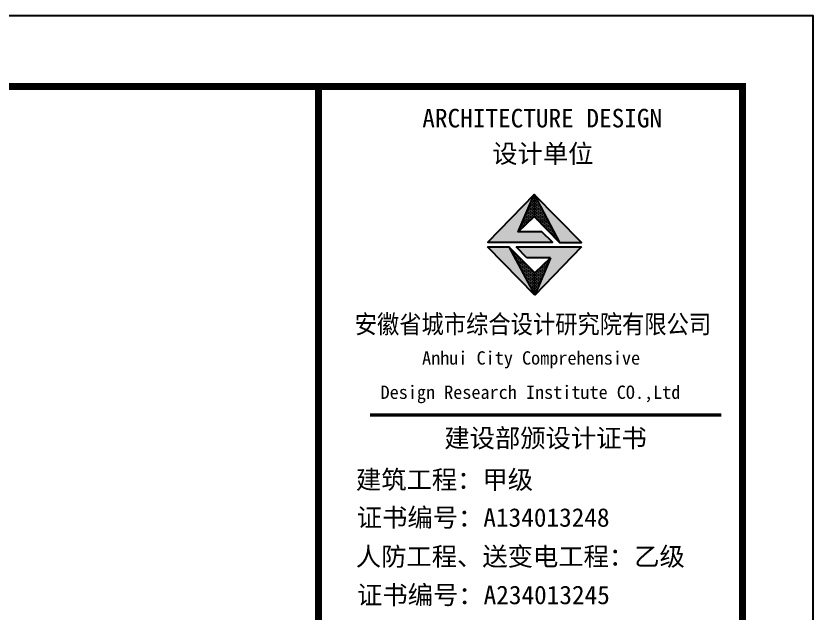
# Model space of a CAD drawing. Extents: x -17471 to 313636, y -71590 to 757901.
# Drawn here: x 260340 to 271636, y 749437 to 757901 of the extents above; entities that cross this region are included whole.
import ezdxf

# ---------------------------------------------------------------- set-up
doc = ezdxf.new("R2010")
doc.units = 0
doc.header["$LTSCALE"] = 1000
doc.header["$MEASUREMENT"] = 0
doc.layers.add('PUB_TITLE', color=4, linetype='Continuous')
doc.layers.add('图框', color=7, linetype='Continuous')
doc.styles.add('黑体', font='simhei.ttf', dxfattribs={"width": 0.6, "height": 4.3})

# ---------------------------------------------------------------- blocks, each defined once
blk = doc.blocks.new('结构图签1')
at = {"layer": '图框'}
for points in [[(336592, 56340), (336820, 56868), (336163, 56193), (337077, 56193), (336926, 56340)], [(337178, 56191), (337488, 56191), (336820, 56868)], [(336459, 56125), (336156, 56125), (336829, 55442)], [(336564, 56127), (336713, 55971), (337051, 55971), (336829, 55442), (337488, 56127)]]:
    blk.add_hatch(color=1, dxfattribs=at).paths.add_polyline_path(points)
h = blk.add_hatch(dxfattribs=at)
h.set_pattern_fill('DOTS', color=256, scale=300, style=0)
h.set_pattern_definition([(0, (-1942543.029, 917917.793), (9.375, 18.75), [0, -18.75])])
h.paths.add_polyline_path([(336829, 55442), (336829, 55757), (336459, 56125)])
h.paths.add_polyline_path([(337051, 55971), (336829, 55757), (336829, 55442)])
h.paths.add_polyline_path([(336820, 56868), (336820, 56557), (337178, 56191)])
h.paths.add_polyline_path([(336820, 56557), (336820, 56868), (336592, 56340)])
for p, q in [((336592, 56340), (336820, 56868)), ((336820, 56868), (337178, 56191)), ((336829, 55442), (336156, 56125)), ((336156, 56125), (336459, 56125)), ((336829, 55442), (336156, 56125)), ((336156, 56125), (336459, 56125)), ((336156, 56125), (336459, 56125)), ((336829, 55757), (336459, 56125)), ((336564, 56127), (337488, 56127)), ((336713, 55971), (336564, 56127)), ((337488, 56127), (336829, 55442)), ((337051, 55971), (336713, 55971)), ((336829, 55757), (337051, 55971)), ((337051, 55971), (336829, 55442)), ((336829, 55442), (336829, 55757)), ((336829, 55442), (336829, 55757)), ((336829, 55442), (336829, 55757))]:
    blk.add_line(p, q, dxfattribs=at)
at = {"layer": '图框', "color": 1}
for p, q in [((336829, 55442), (336156, 56125)), ((336459, 56125), (336829, 55442))]:
    blk.add_line(p, q, dxfattribs=at)
at = {"layer": '图框', "color": 4, "const_width": 98.6}
blk.add_lwpolyline([(333761, 58400), (339771, 58400), (339771, 1000), (333761, 1000)], close=True, dxfattribs=at)
at = {"layer": '图框'}
for points in [[(336926, 56340), (336592, 56340), (336820, 56557), (337178, 56191), (337488, 56191), (336820, 56868), (336163, 56193), (337077, 56193), (336926, 56340)], [(336820, 56868), (336820, 56557)]]:
    blk.add_lwpolyline(points, dxfattribs=at)
at = {"layer": '图框', "color": 4, "const_width": 49.8}
blk.add_lwpolyline([(334490, 53744), (339470, 53744)], dxfattribs=at)
at = {"layer": '图框', "color": 4, "style": '黑体'}
for s, height, p in [('ARCHITECTURE DESIGN', 262.94, (335233, 57820)), ('设计单位', 262.9, (336224, 57317)), ('Anhui City Comprehensive ', 189.24, (335230, 54458)), (' Design Research Institute CO.,Ltd', 189.24, (334513, 53972)), ('建设部颁设计证书', 262.9, (335546, 53285)), (' 建筑工程：甲级', 262.9, (334114, 52696)), ('证书编号：A134013248', 262.94, (334305, 52160)), ('人防工程、送变电工程：乙级', 262.94, (334291, 51607)), ('证书编号：A234013245', 262.94, (334309, 51062))]:
    blk.add_text(s, height=height, dxfattribs=at).set_placement(p)
at = {"layer": '图框', "color": 4, "style": '黑体', "width": 0.88}
blk.add_text('安徽省城市综合设计研究院有限公司', height=262.94, dxfattribs=at).set_placement((334276, 54900))

msp = doc.modelspace()

# ---------------------------------------------------------------- linework, layer by layer
at = {"layer": 'PUB_TITLE'}
msp.add_lwpolyline([(187535.9, 698500.8), (271635.9, 698500.8), (271635.9, 757900.8), (187535.9, 757900.8)], close=True, dxfattribs=at)
at = {"layer": 'PUB_TITLE', "const_width": 100}
msp.add_lwpolyline([(190035.9, 699500.8), (270635.9, 699500.8), (270635.9, 756900.8), (190035.9, 756900.8)], close=True, dxfattribs=at)

# ---------------------------------------------------------------- block references
msp.add_blockref('结构图签1', (-69134.7, 698500.8))

doc.saveas('drawing.dxf')
